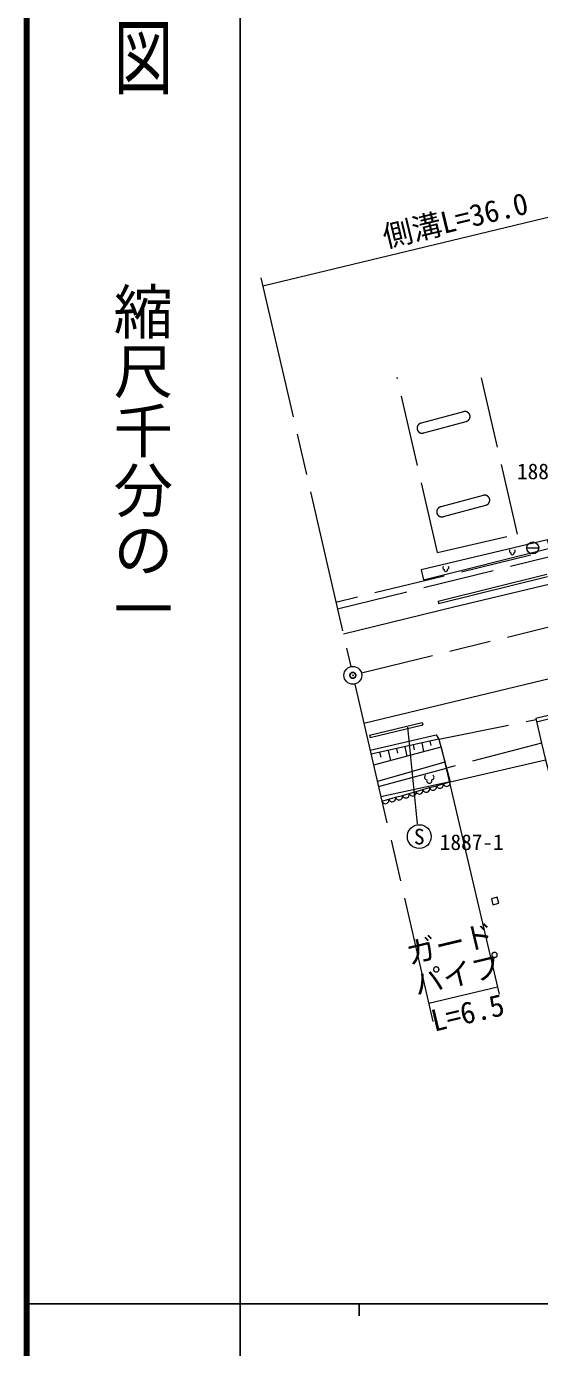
# Model space of a CAD drawing. Units: millimetres, scale not verified. Extents: x 40000 to 680000, y 20000 to 380000.
# Drawn here: x 40000 to 83195, y 201332 to 312502 of the extents above; entities that cross this region are included whole.
import ezdxf
from ezdxf.enums import TextEntityAlignment as Align

# ---------------------------------------------------------------- set-up
doc = ezdxf.new("R2010")
doc.units = ezdxf.units.MM
doc.header["$LTSCALE"] = 1000
doc.header["$PDMODE"] = 32
doc.header["$PDSIZE"] = 500
doc.linetypes.add('CHAIN', pattern=[18.5, 12, -1.5, 3.5, -1.5])
doc.linetypes.add('DASHED', pattern=[7.5, 6, -1.5])
for name, color, linetype, lineweight in [('M-BGD', 7, 'Continuous', 13), ('M-BGD-EXST', 7, 'Continuous', 13), ('M-BMK', 2, 'CHAIN', 13), ('M-BMK-SRVR', 3, 'Continuous', 13), ('M-STR-HTXT', 7, 'Continuous', 13), ('M-STR-STRC', 7, 'Continuous', 13), ('M-TTL', 2, 'Continuous', 140), ('M-TTL-BAND', 7, 'Continuous', 25)]:
    doc.layers.add(name, color=color, linetype=linetype, lineweight=lineweight)
doc.layers.add('M-BMK-HTXT', color=7, linetype='Continuous')
doc.layers.add('M-OTRS', color=6, linetype='Continuous')
doc.styles.add('@ＭＳ ゴシック', font='')
doc.styles.add('ＭＳ ゴシック', font='')
doc.styles.get('@ＭＳ ゴシック').set_extended_font_data('@MS Gothic')
doc.styles.get('ＭＳ ゴシック').set_extended_font_data('MS Gothic')

msp = doc.modelspace()

# ---------------------------------------------------------------- linework, layer by layer
at = {"layer": 'M-BGD', "linetype": 'DASHED'}
for p, q in [((81327, 269786), (78055, 284015)), ((74593, 268237), (71209, 282953)), ((76793, 280077), (73240, 279118)), ((73459, 278307), (77012, 279266)), ((78447, 273035), (74894, 272076)), ((97038, 271530), (66057, 264038)), ((66182, 263497), (100598, 271987)), ((75113, 271265), (78666, 272224)), ((74593, 268237), (81327, 269786)), ((74710, 252524), (82894, 254187)), ((83355, 252194), (75354, 250095))]:
    msp.add_line(p, q, dxfattribs=at)
at = {"layer": 'M-BGD'}
for p, q in [((74647, 264143), (83817, 266402)), ((74695, 263949), (83865, 266208)), ((131878, 265948), (82946, 253964)), ((74647, 264143), (74695, 263949)), ((84381, 254633), (82876, 254263)), ((68885, 252873), (73309, 253918)), ((68931, 252679), (73355, 253723)), ((73309, 253918), (73355, 253723)), ((68885, 252873), (68931, 252679)), ((74058, 251998), (73977, 252361)), ((74887, 251857), (69225, 250343)), ((69850, 250995), (69755, 251419)), ((70663, 250727), (70473, 251579)), ((71263, 251343), (71175, 251736)), ((72048, 251098), (71871, 251891)), ((72676, 251640), (72584, 252050)), ((73461, 251476), (73298, 252209)), ((75219, 250604), (69541, 248979)), ((75662, 248937), (83688, 250798)), ((69642, 248542), (75354, 250095)), ((71646, 247801), (72220, 247964)), ((72220, 247964), (72794, 248126)), ((72794, 248126), (73367, 248288)), ((73367, 248288), (73941, 248450)), ((73941, 248450), (74514, 248612)), ((74514, 248612), (75088, 248775)), ((75088, 248775), (75662, 248937)), ((69926, 247315), (70499, 247477)), ((70499, 247477), (71073, 247639)), ((71073, 247639), (71646, 247801)), ((79618, 239229), (79135, 239100)), ((79135, 239100), (79272, 238588)), ((79755, 238717), (79618, 239229)), ((79272, 238588), (79755, 238717))]:
    msp.add_line(p, q, dxfattribs=at)
msp.add_lwpolyline([(83867, 269309), (73216, 266781), (73418, 265922), (84044, 268603)], close=True, dxfattribs=at)
for points in [[(82876, 254263), (83355, 252194), (83688, 250797), (85788, 242860)], [(68931, 251616), (74485, 252892), (74710, 252524), (69014, 251254)], [(74710, 252524), (75662, 248937), (69840, 247686)]]:
    msp.add_lwpolyline(points, dxfattribs=at)
at = {"layer": 'M-BGD', "linetype": 'DASHED'}
for centre, radius, start, end in [((73302, 278700), 423, 98.47283, 291.71962), ((76924, 279677), 421, 281.96766, 108.2248), ((78579, 272635), 421, 281.96787, 108.2259), ((74956, 271658), 423, 98.47283, 291.71962)]:
    msp.add_arc(centre, radius, start, end, dxfattribs=at)
at = {"layer": 'M-BGD'}
for centre, start, end in [((71934, 247881), 195.41678, 16.16664), ((72507, 248043), 195.41626, 16.16716), ((73081, 248205), 195.41719, 16.16571), ((73655, 248367), 195.416, 16.16558), ((74228, 248529), 195.41903, 16.16388), ((74802, 248692), 195.41678, 16.16664), ((75375, 248854), 195.41626, 16.16716), ((70213, 247394), 195.41903, 16.16388), ((70787, 247556), 195.41626, 16.16716), ((71360, 247718), 195.41719, 16.16571)]:
    msp.add_arc(centre, 298, start, end, dxfattribs=at)
at = {"layer": 'M-BGD-EXST'}
for p, q in [((82121, 268620), (83121, 268620)), ((72079, 253535), (72888, 245416))]:
    msp.add_line(p, q, dxfattribs=at)
for centre, radius in [((82621, 268620), 500), ((73068, 244328), 1000)]:
    msp.add_circle(centre, radius, dxfattribs=at)
for centre, radius, start, end in [((80798, 268356), 144, 130.5967, 257.47579), ((80904, 268182), 142, 166.31445, 13.68555), ((81010, 268356), 144, 282.53046, 49.39706), ((75192, 266950), 144, 130.60294, 257.46954), ((75299, 266776), 142, 166.31445, 13.68555), ((75405, 266950), 144, 282.52421, 49.4033), ((73742, 249327), 230, 130.60021, 257.47228), ((73912, 249048), 226, 166.31445, 13.68555), ((74082, 249327), 230, 282.52772, 49.39979)]:
    msp.add_arc(centre, radius, start, end, dxfattribs=at)
at = {"layer": 'M-BMK'}
for p, q in [((59737, 291353), (67308, 258629)), ((164009, 281605), (68205, 258077)), ((67646, 257168), (74214, 228781))]:
    msp.add_line(p, q, dxfattribs=at)
at = {"layer": 'M-BMK-SRVR'}
msp.add_circle((67477, 257899), 750, dxfattribs=at)
at = {"layer": 'M-OTRS'}
msp.add_point((67477, 257899), dxfattribs=at)
at = {"layer": 'M-STR-HTXT'}
for p, q in [((59895, 290670), (94676, 299031)), ((74897, 251859), (79800, 231064)), ((79661, 231652), (73869, 230272))]:
    msp.add_line(p, q, dxfattribs=at)
at = {"layer": 'M-STR-STRC'}
msp.add_line((68409, 253870), (129814, 268717), dxfattribs=at)
msp.add_lwpolyline([(243740, 306756), (230426, 302498), (222174, 299914), (214163, 297536), (210571, 296477), (205661, 295211), (199097, 293505), (194109, 292290), (186693, 290482), (177131, 288130), (166381, 285520), (155993, 283039), (144467, 280248), (126120, 275726), (104180, 270480), (93249, 267767), (75986, 263632), (66676, 261362)], dxfattribs=at)
at = {"layer": 'M-TTL'}
msp.add_line((40000, 380000), (40000, 20000), dxfattribs=at)
at = {"layer": 'M-TTL-BAND'}
for p, q in [((58000, 370000), (58000, 20000)), ((40000, 205000), (579000, 205000)), ((68000, 205000), (68000, 204000))]:
    msp.add_line(p, q, dxfattribs=at)

# ---------------------------------------------------------------- texts
at = {"layer": 'M-BGD-EXST', "style": 'ＭＳ ゴシック'}
msp.add_text('S', height=1320, dxfattribs=at).set_placement((73068, 244328), align=Align.MIDDLE_CENTER)
at = {"layer": 'M-BMK-HTXT', "style": 'ＭＳ ゴシック'}
for s, p in [('1883-2', (83982, 275064)), ('1887-1', (77487, 243860))]:
    msp.add_text(s, height=1320, dxfattribs=at).set_placement(p, align=Align.MIDDLE_CENTER)
at = {"layer": 'M-STR-HTXT', "style": 'ＭＳ ゴシック'}
for s, rotation, p in [('側溝L=36.0', 13.516, (76105, 296220)), ('ガード', 13.401, (75661, 235321)), ('パイプ', 13.401, (76272, 232725)), ('L=6.5', 13.401, (77137, 229519))]:
    msp.add_text(s, height=1833, rotation=rotation, dxfattribs=at).set_placement(p, align=Align.MIDDLE_CENTER)
at = {"layer": 'M-TTL-BAND', "style": '@ＭＳ ゴシック', "width": 1.4}
msp.add_text('平  面  図', height=3666, rotation=270, dxfattribs=at).set_placement((49777, 306475), align=Align.MIDDLE_RIGHT)
at = {"layer": 'M-TTL-BAND', "style": '@ＭＳ ゴシック'}
msp.add_text('縮尺千分の一', height=3666, rotation=270, dxfattribs=at).set_placement((49777, 261030), align=Align.MIDDLE_RIGHT)

doc.saveas('drawing.dxf')
